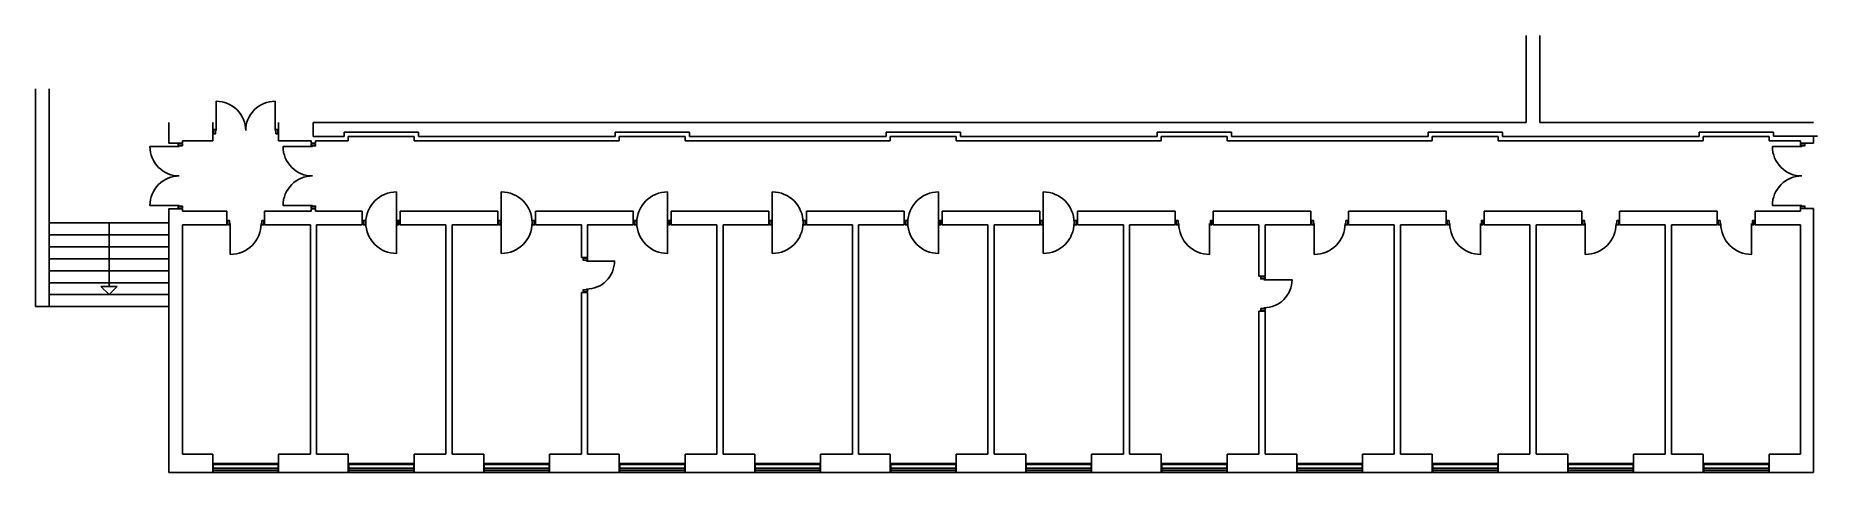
# Model space of a CAD drawing. Header units: millimetres. Extents: x -138917357 to -138871597, y 257857357 to 257868578.
import ezdxf

# ---------------------------------------------------------------- set-up
doc = ezdxf.new("R2010")
doc.units = ezdxf.units.MM
doc.header["$LTSCALE"] = 100
for name, color, linetype in [('A12----', 1, 'Continuous'), ('A21----', 7, 'Continuous'), ('A22--U-', 3, 'Continuous'), ('A24----', 1, 'Continuous'), ('A312---', 2, 'Continuous'), ('A314---', 1, 'Continuous'), ('A314-S-', 8, 'Continuous'), ('A321---', 1, 'Continuous')]:
    doc.layers.add(name, color=color, linetype=linetype)

# ---------------------------------------------------------------- blocks, each defined once
blk = doc.blocks.new('V169')
for p, q in [((-10, 110), (-1680, 110)), ((-10, 50), (-1680, 50))]:
    blk.add_line(p, q)
blk.add_lwpolyline([(-10, 0), (-10, 230), (-1680, 230), (-1680, 0)], close=True)
blk = doc.blocks.new('D169D')
for points in [[(20, 110), (70, 110), (70, 0), (20, 0)], [(1670, 0), (1670, 110), (1620, 110), (1620, 0)]]:
    blk.add_lwpolyline(points, close=True)
for points in [[(845, 30, -0.414214), (90, -725), (90, 30)], [(845, 30, 0.414214), (1600, -725), (1600, 30)]]:
    blk.add_lwpolyline(points, format="xyb")
blk = doc.blocks.new('D97V')
for points in [[(20, 0), (20, 110), (70, 110), (70, 0)], [(950, 0), (950, 110), (900, 110), (900, 0)]]:
    blk.add_lwpolyline(points, close=True)
blk.add_lwpolyline([(90, 30), (90, -760, 0.414214), (880, 30, 0.414214)], format="xyb")
blk = doc.blocks.new('D97H')
for points in [[(-950, 110), (-900, 110), (-900, 0), (-950, 0)], [(-20, 0), (-20, 110), (-70, 110), (-70, 0)]]:
    blk.add_lwpolyline(points, close=True)
blk.add_lwpolyline([(-90, 30), (-90, -760, -0.414214), (-880, 30)], format="xyb")
blk = doc.blocks.new('PIL')
for p, q in [((0, 0), (-212, -212)), ((0, 0), (212, -212)), ((-212, -212), (212, -212))]:
    blk.add_line(p, q)
blk = doc.blocks.new('V169A3')
for p, q in [((1690, 205), (0, 205)), ((1690, 55), (0, 55))]:
    blk.add_line(p, q)
blk = doc.blocks.new('D90H')
for points in [[(-880, 0), (-830, 0), (-830, 110), (-880, 110)], [(-20, 110), (-20, 0), (-70, 0), (-70, 110)]]:
    blk.add_lwpolyline(points, close=True)
blk.add_lwpolyline([(-810, 28, 0.414214), (-90, -692), (-90, 28)], format="xyb")
blk = doc.blocks.new('D97HV')
blk.add_lwpolyline([(-90, 845), (-90, -735, -1), (-90, 845, -0.414214)], format="xyb")
for points in [[(-950, 0), (-950, 110), (-900, 110), (-900, 0)], [(-20, 0), (-20, 110), (-70, 110), (-70, 0)]]:
    blk.add_lwpolyline(points, close=True)
blk = doc.blocks.new('D97VH')
blk.add_lwpolyline([(90, 845), (90, -735, 1), (90, 845, 0.414214)], format="xyb")
for points in [[(20, 0), (20, 110), (70, 110), (70, 0)], [(950, 0), (950, 110), (900, 110), (900, 0)]]:
    blk.add_lwpolyline(points, close=True)

msp = doc.modelspace()

# ---------------------------------------------------------------- linework, layer by layer
at = {"layer": 'A12----'}
for p, q in [((-138879077, 257866347), (-138879077, 257868578)), ((-138878727, 257866347), (-138878727, 257868578)), ((-138879077, 257866347), (-138910227, 257866347)), ((-138871697, 257866347), (-138878727, 257866347))]:
    msp.add_line(p, q, dxfattribs=at)
at = {"layer": 'A21----'}
for p, q in [((-138913937, 257866347), (-138913937, 257865817)), ((-138912807, 257865877), (-138912807, 257866347)), ((-138911117, 257865877), (-138911117, 257866347)), ((-138910227, 257866347), (-138910227, 257865987)), ((-138913587, 257865877), (-138913587, 257865817)), ((-138913587, 257865877), (-138912807, 257865877)), ((-138910277, 257865877), (-138911117, 257865877)), ((-138910277, 257865877), (-138910277, 257865817)), ((-138909437, 257865987), (-138910227, 257865987)), ((-138910167, 257865877), (-138910167, 257865817)), ((-138909327, 257865877), (-138910167, 257865877)), ((-138907527, 257866097), (-138909437, 257866097)), ((-138909437, 257865987), (-138909437, 257866097)), ((-138909327, 257865877), (-138909327, 257865987)), ((-138907637, 257865987), (-138909327, 257865987)), ((-138907637, 257865877), (-138907637, 257865987)), ((-138902367, 257865877), (-138907637, 257865877)), ((-138907527, 257865987), (-138907527, 257866097)), ((-138902477, 257865987), (-138907527, 257865987)), ((-138900567, 257866097), (-138902477, 257866097)), ((-138902477, 257865987), (-138902477, 257866097)), ((-138902367, 257865877), (-138902367, 257865987)), ((-138900677, 257865987), (-138902367, 257865987)), ((-138900677, 257865877), (-138900677, 257865987)), ((-138895407, 257865877), (-138900677, 257865877)), ((-138900567, 257865987), (-138900567, 257866097)), ((-138895517, 257865987), (-138900567, 257865987)), ((-138893607, 257866097), (-138895517, 257866097)), ((-138895517, 257865987), (-138895517, 257866097)), ((-138895407, 257865877), (-138895407, 257865987)), ((-138893717, 257865987), (-138895407, 257865987)), ((-138893717, 257865877), (-138893717, 257865987)), ((-138888447, 257865877), (-138893717, 257865877)), ((-138893607, 257865987), (-138893607, 257866097)), ((-138888557, 257865987), (-138893607, 257865987)), ((-138886647, 257866097), (-138888557, 257866097)), ((-138888557, 257865987), (-138888557, 257866097)), ((-138886757, 257865987), (-138888447, 257865987)), ((-138888447, 257865877), (-138888447, 257865987)), ((-138886757, 257865877), (-138886757, 257865987)), ((-138881487, 257865877), (-138886757, 257865877)), ((-138886647, 257865987), (-138886647, 257866097)), ((-138881597, 257865987), (-138886647, 257865987)), ((-138879687, 257866097), (-138881597, 257866097)), ((-138881597, 257865987), (-138881597, 257866097)), ((-138881487, 257865877), (-138881487, 257865987)), ((-138879797, 257865987), (-138881487, 257865987)), ((-138879797, 257865877), (-138879797, 257865987)), ((-138874527, 257865877), (-138879797, 257865877)), ((-138879687, 257865987), (-138879687, 257866097)), ((-138874637, 257865987), (-138879687, 257865987)), ((-138874637, 257865987), (-138874637, 257866097)), ((-138872727, 257866097), (-138874637, 257866097)), ((-138872837, 257865987), (-138874527, 257865987)), ((-138874527, 257865877), (-138874527, 257865987)), ((-138872837, 257865877), (-138872837, 257865987)), ((-138872027, 257865877), (-138872837, 257865877)), ((-138872727, 257866007), (-138872727, 257866097)), ((-138872717, 257865997), (-138871597, 257865997)), ((-138872027, 257865817), (-138872027, 257865877)), ((-138871697, 257865817), (-138871697, 257865997)), ((-138913937, 257865817), (-138913587, 257865817)), ((-138910277, 257865817), (-138910167, 257865817)), ((-138871697, 257865817), (-138872027, 257865817)), ((-138913937, 257864127), (-138913587, 257864127)), ((-138913937, 257864127), (-138913937, 257857357)), ((-138913587, 257864127), (-138913587, 257864067)), ((-138872027, 257864067), (-138872027, 257864137)), ((-138871697, 257864137), (-138872027, 257864137)), ((-138871697, 257857357), (-138871697, 257864137)), ((-138913587, 257863717), (-138913587, 257857827)), ((-138872027, 257857827), (-138872027, 257863717)), ((-138912807, 257857827), (-138913587, 257857827)), ((-138912807, 257857357), (-138912807, 257857827)), ((-138910302, 257857827), (-138911117, 257857827)), ((-138911117, 257857827), (-138911117, 257857357)), ((-138909327, 257857827), (-138910142, 257857827)), ((-138909327, 257857357), (-138909327, 257857827)), ((-138906822, 257857827), (-138907637, 257857827)), ((-138907637, 257857827), (-138907637, 257857357)), ((-138905847, 257857827), (-138906662, 257857827)), ((-138905847, 257857357), (-138905847, 257857827)), ((-138903342, 257857827), (-138904157, 257857827)), ((-138904157, 257857827), (-138904157, 257857357)), ((-138902367, 257857827), (-138903182, 257857827)), ((-138902367, 257857357), (-138902367, 257857827)), ((-138899862, 257857827), (-138900677, 257857827)), ((-138900677, 257857827), (-138900677, 257857357)), ((-138898887, 257857827), (-138899702, 257857827)), ((-138898887, 257857357), (-138898887, 257857827)), ((-138896382, 257857827), (-138897197, 257857827)), ((-138897197, 257857827), (-138897197, 257857357)), ((-138895407, 257857827), (-138896222, 257857827)), ((-138895407, 257857357), (-138895407, 257857827)), ((-138892902, 257857827), (-138893717, 257857827)), ((-138893717, 257857827), (-138893717, 257857357)), ((-138891927, 257857827), (-138892742, 257857827)), ((-138891927, 257857357), (-138891927, 257857827)), ((-138889422, 257857827), (-138890237, 257857827)), ((-138890237, 257857827), (-138890237, 257857357)), ((-138888447, 257857827), (-138889262, 257857827)), ((-138888447, 257857357), (-138888447, 257857827)), ((-138885942, 257857827), (-138886757, 257857827)), ((-138886757, 257857827), (-138886757, 257857357)), ((-138884967, 257857827), (-138885782, 257857827)), ((-138884967, 257857357), (-138884967, 257857827)), ((-138882462, 257857827), (-138883277, 257857827)), ((-138883277, 257857827), (-138883277, 257857357)), ((-138881487, 257857827), (-138882302, 257857827)), ((-138881487, 257857357), (-138881487, 257857827)), ((-138878982, 257857827), (-138879797, 257857827)), ((-138879797, 257857827), (-138879797, 257857357)), ((-138878007, 257857827), (-138878822, 257857827)), ((-138878007, 257857357), (-138878007, 257857827)), ((-138875502, 257857827), (-138876317, 257857827)), ((-138876317, 257857827), (-138876317, 257857357)), ((-138874527, 257857827), (-138875342, 257857827)), ((-138874527, 257857357), (-138874527, 257857827)), ((-138872837, 257857827), (-138872837, 257857357)), ((-138872027, 257857827), (-138872837, 257857827)), ((-138913937, 257857357), (-138912807, 257857357)), ((-138912807, 257857357), (-138912807, 257857357)), ((-138911117, 257857357), (-138909327, 257857357)), ((-138909327, 257857357), (-138909327, 257857357)), ((-138907637, 257857357), (-138905847, 257857357)), ((-138905847, 257857357), (-138905847, 257857357)), ((-138904157, 257857357), (-138902367, 257857357)), ((-138902367, 257857357), (-138902367, 257857357)), ((-138900677, 257857357), (-138898887, 257857357)), ((-138898887, 257857357), (-138898887, 257857357)), ((-138897197, 257857357), (-138895407, 257857357)), ((-138895407, 257857357), (-138895407, 257857357)), ((-138893717, 257857357), (-138891927, 257857357)), ((-138891927, 257857357), (-138891927, 257857357)), ((-138890237, 257857357), (-138888447, 257857357)), ((-138888447, 257857357), (-138888447, 257857357)), ((-138886757, 257857357), (-138884967, 257857357)), ((-138884967, 257857357), (-138884967, 257857357)), ((-138883277, 257857357), (-138881487, 257857357)), ((-138881487, 257857357), (-138881487, 257857357)), ((-138879797, 257857357), (-138878007, 257857357)), ((-138878007, 257857357), (-138878007, 257857357)), ((-138876317, 257857357), (-138874527, 257857357)), ((-138874527, 257857357), (-138874527, 257857357)), ((-138872837, 257857357), (-138871697, 257857357))]:
    msp.add_line(p, q, dxfattribs=at)
msp.add_arc((-138872717, 257866007), 10, 180, 270, dxfattribs=at)
at = {"layer": 'A22--U-'}
for p, q in [((-138912447, 257864067), (-138913587, 257864067)), ((-138912447, 257863717), (-138912447, 257864067)), ((-138910277, 257864067), (-138911477, 257864067)), ((-138911477, 257864067), (-138911477, 257863717)), ((-138910277, 257864127), (-138910277, 257864067)), ((-138910277, 257864127), (-138910167, 257864127)), ((-138910167, 257864127), (-138910167, 257864067)), ((-138908967, 257864067), (-138910167, 257864067)), ((-138908967, 257863717), (-138908967, 257864067)), ((-138905487, 257864067), (-138907997, 257864067)), ((-138907997, 257864067), (-138907997, 257863717)), ((-138905487, 257863717), (-138905487, 257864067)), ((-138898527, 257864067), (-138901037, 257864067)), ((-138901037, 257864067), (-138901037, 257863717)), ((-138898527, 257863717), (-138898527, 257864067)), ((-138895047, 257864067), (-138897557, 257864067)), ((-138897557, 257864067), (-138897557, 257863717)), ((-138895047, 257863717), (-138895047, 257864067)), ((-138891567, 257864067), (-138894077, 257864067)), ((-138894077, 257864067), (-138894077, 257863717)), ((-138891567, 257863717), (-138891567, 257864067)), ((-138888087, 257864067), (-138890597, 257864067)), ((-138890597, 257864067), (-138890597, 257863717)), ((-138888087, 257863717), (-138888087, 257864067)), ((-138884607, 257864067), (-138887117, 257864067)), ((-138887117, 257864067), (-138887117, 257863717)), ((-138884607, 257863717), (-138884607, 257864067)), ((-138881127, 257864067), (-138883637, 257864067)), ((-138883637, 257864067), (-138883637, 257863717)), ((-138881127, 257863717), (-138881127, 257864067)), ((-138877647, 257864067), (-138880157, 257864067)), ((-138880157, 257864067), (-138880157, 257863717)), ((-138877647, 257863717), (-138877647, 257864067)), ((-138874167, 257864067), (-138876677, 257864067)), ((-138876677, 257864067), (-138876677, 257863717)), ((-138874167, 257863717), (-138874167, 257864067)), ((-138873197, 257864067), (-138873197, 257863717)), ((-138872027, 257864067), (-138873197, 257864067)), ((-138913587, 257863717), (-138912447, 257863717)), ((-138911477, 257863717), (-138910302, 257863717)), ((-138910302, 257863717), (-138910302, 257857827)), ((-138910142, 257857827), (-138910142, 257863717)), ((-138910142, 257863717), (-138908967, 257863717)), ((-138907997, 257863717), (-138906822, 257863717)), ((-138906822, 257863717), (-138906822, 257857827)), ((-138906662, 257857827), (-138906662, 257863717)), ((-138906662, 257863717), (-138905487, 257863717)), ((-138901037, 257863717), (-138899862, 257863717)), ((-138899862, 257863717), (-138899862, 257857827)), ((-138899702, 257857827), (-138899702, 257863717)), ((-138899702, 257863717), (-138898527, 257863717)), ((-138897557, 257863717), (-138896382, 257863717)), ((-138896382, 257863717), (-138896382, 257857827)), ((-138896222, 257857827), (-138896222, 257863717)), ((-138896222, 257863717), (-138895047, 257863717)), ((-138894077, 257863717), (-138892902, 257863717)), ((-138892902, 257863717), (-138892902, 257857827)), ((-138892742, 257857827), (-138892742, 257863717)), ((-138892742, 257863717), (-138891567, 257863717)), ((-138890597, 257863717), (-138889422, 257863717)), ((-138889422, 257863717), (-138889422, 257857827)), ((-138889262, 257857827), (-138889262, 257863717)), ((-138889262, 257863717), (-138888087, 257863717)), ((-138887117, 257863717), (-138885942, 257863717)), ((-138885942, 257863717), (-138885942, 257862397)), ((-138885782, 257862397), (-138885782, 257863717)), ((-138885782, 257863717), (-138884607, 257863717)), ((-138883637, 257863717), (-138882462, 257863717)), ((-138882462, 257863717), (-138882462, 257857827)), ((-138882302, 257857827), (-138882302, 257863717)), ((-138882302, 257863717), (-138881127, 257863717)), ((-138880157, 257863717), (-138878982, 257863717)), ((-138878982, 257863717), (-138878982, 257857827)), ((-138878822, 257857827), (-138878822, 257863717)), ((-138878822, 257863717), (-138877647, 257863717)), ((-138876677, 257863717), (-138875502, 257863717)), ((-138875502, 257863717), (-138875502, 257857827)), ((-138875342, 257857827), (-138875342, 257863717)), ((-138875342, 257863717), (-138874167, 257863717)), ((-138873197, 257863717), (-138872027, 257863717)), ((-138903342, 257862877), (-138903182, 257862877)), ((-138885782, 257862397), (-138885942, 257862397)), ((-138903342, 257861977), (-138903182, 257861977)), ((-138903342, 257861977), (-138903342, 257857827)), ((-138903182, 257857827), (-138903182, 257861977)), ((-138885782, 257861497), (-138885942, 257861497)), ((-138885942, 257861497), (-138885942, 257857827)), ((-138885782, 257857827), (-138885782, 257861497))]:
    msp.add_line(p, q, dxfattribs=at)
msp.add_lwpolyline([(-138903182, 257862877), (-138903182, 257863717), (-138902007, 257863717), (-138902007, 257864067), (-138904517, 257864067), (-138904517, 257863717), (-138903342, 257863717), (-138903342, 257862877)], dxfattribs=at)
at = {"layer": 'A24----'}
for p, q in [((-138917357, 257861617), (-138917357, 257867207)), ((-138917007, 257861617), (-138917007, 257867207)), ((-138913937, 257863767), (-138917007, 257863767)), ((-138915472, 257862136), (-138915472, 257863767)), ((-138913937, 257863460), (-138917007, 257863460)), ((-138913937, 257863152), (-138917007, 257863152)), ((-138913937, 257862845), (-138917007, 257862845)), ((-138913937, 257862538), (-138917007, 257862538)), ((-138913937, 257862231), (-138917007, 257862231)), ((-138913937, 257861924), (-138917007, 257861924)), ((-138913937, 257861617), (-138917357, 257861617))]:
    msp.add_line(p, q, dxfattribs=at)

# ---------------------------------------------------------------- block references
at = {"layer": 'A24----', "rotation": 180}
msp.add_blockref('PIL', (-138915472, 257861924), dxfattribs=at)
at = {"layer": 'A312---', "rotation": 270}
msp.add_blockref('D169D', (-138913697, 257865817), dxfattribs=at)
at = {"layer": 'A314---'}
for p in [(-138912807, 257857357), (-138909327, 257857357), (-138905847, 257857357), (-138902367, 257857357), (-138898887, 257857357), (-138895407, 257857357), (-138891927, 257857357), (-138888447, 257857357), (-138884967, 257857357), (-138881487, 257857357), (-138878007, 257857357), (-138874527, 257857357)]:
    msp.add_blockref('V169A3', p, dxfattribs=at)
at = {"layer": 'A314-S-'}
for p in [(-138911117, 257857357), (-138907637, 257857357), (-138904157, 257857357), (-138900677, 257857357), (-138897197, 257857357), (-138893717, 257857357), (-138890237, 257857357), (-138886757, 257857357), (-138883277, 257857357), (-138879797, 257857357), (-138876317, 257857357), (-138872837, 257857357)]:
    msp.add_blockref('V169', p, dxfattribs=at)
at = {"layer": 'A321---'}
for name, p, rotation in [('D169D', (-138911117, 257866167), 180), ('D169D', (-138910277, 257865817), 270), ('D169D', (-138872027, 257865817), 270), ('D90H', (-138903182, 257862877), 90), ('D90H', (-138885782, 257862397), 90)]:
    msp.add_blockref(name, p, dxfattribs=dict(at, rotation=rotation))
for name, p in [('D97HV', (-138907997, 257863717)), ('D97VH', (-138905487, 257863717)), ('D97HV', (-138901037, 257863717)), ('D97VH', (-138898527, 257863717)), ('D97HV', (-138894077, 257863717)), ('D97VH', (-138891567, 257863717)), ('D97V', (-138912447, 257863717)), ('D97H', (-138887117, 257863717)), ('D97V', (-138884607, 257863717)), ('D97H', (-138880157, 257863717)), ('D97V', (-138877647, 257863717)), ('D97H', (-138873197, 257863717))]:
    msp.add_blockref(name, p, dxfattribs=at)

doc.saveas('drawing.dxf')
